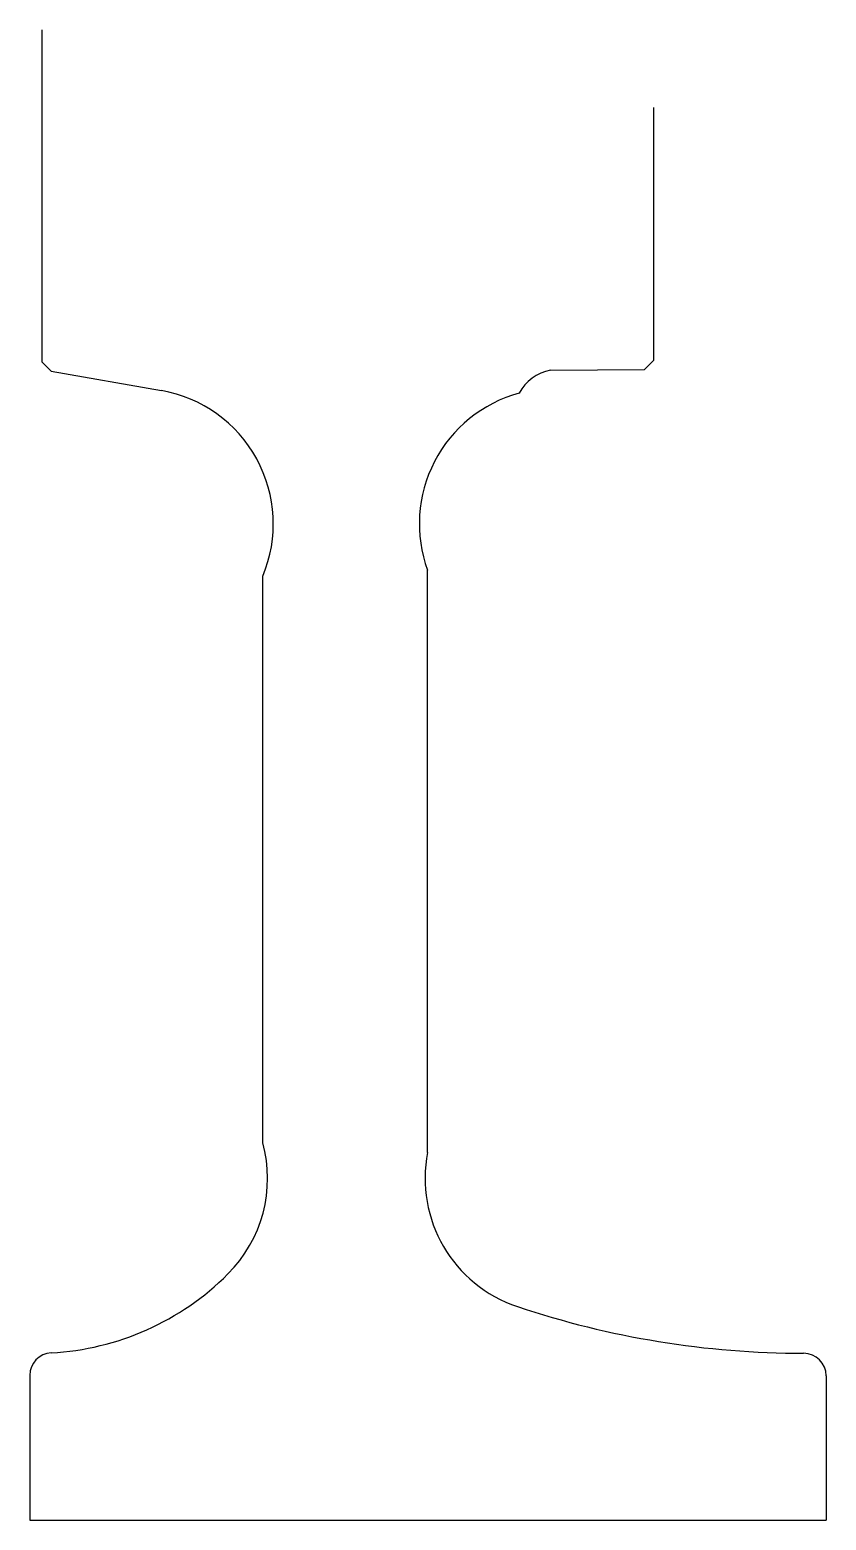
# Model space of a CAD drawing. Header units: millimetres. Extents: x 3009 to 3186, y 1448 to 1778.
import ezdxf

# ---------------------------------------------------------------- set-up
doc = ezdxf.new("R2010")
doc.units = ezdxf.units.MM
doc.layers.add('2粗实线', color=7, linetype='Continuous')

msp = doc.modelspace()

# ---------------------------------------------------------------- linework, layer by layer
for p, q in [((3147.51, 1761.28), (3147.51, 1705.2)), ((3124.64, 1703.03), (3145.51, 1703.2)), ((3009.26, 1480.3), (3009.26, 1448.2)), ((3185.76, 1480.2), (3185.76, 1448.2))]:
    msp.add_line(p, q)
at = {"layer": '2粗实线', "color": 3}
for p, q in [((3012.01, 1704.85), (3012.01, 1778.47)), ((3014.01, 1702.85), (3038.44, 1698.54)), ((3060.91, 1531.85), (3060.91, 1657.43))]:
    msp.add_line(p, q, dxfattribs=at)
at = {"layer": '2粗实线', "color": 1}
for p, q in [((3014.01, 1702.85), (3012.01, 1704.85)), ((3145.51, 1703.2), (3147.51, 1705.2))]:
    msp.add_line(p, q, dxfattribs=at)
at = {"layer": '2粗实线', "color": 9}
msp.add_line((3097.41, 1529.7), (3097.41, 1658.7), dxfattribs=at)
at = {"layer": '2粗实线'}
msp.add_line((3009.26, 1448.2), (3185.76, 1448.2), dxfattribs=at)
at = {"layer": '2粗实线', "color": 3}
for centre, radius, start, end in [((3126.51, 1693.2), 10, 100.7873, 151.699), ((3010.75, 1545.2), 60, 273.0939, 314.9866), ((3180.79, 1685.2), 200, 251.5033, 269.991)]:
    msp.add_arc(centre, radius, start, end, dxfattribs=at)
at = {"layer": '2粗实线', "color": 1}
for centre, radius, start, end in [((3033.23, 1669), 30, 337.31, 80), ((3125.59, 1669), 30, 105.234, 200.0704), ((3031.96, 1523.99), 30, 314.9866, 15.2036), ((3126.86, 1523.99), 30, 169.0119, 251.5033), ((3014.26, 1480.3), 5, 93.0939, 180), ((3180.76, 1480.2), 5, 0, 89.991)]:
    msp.add_arc(centre, radius, start, end, dxfattribs=at)

doc.saveas('drawing.dxf')
